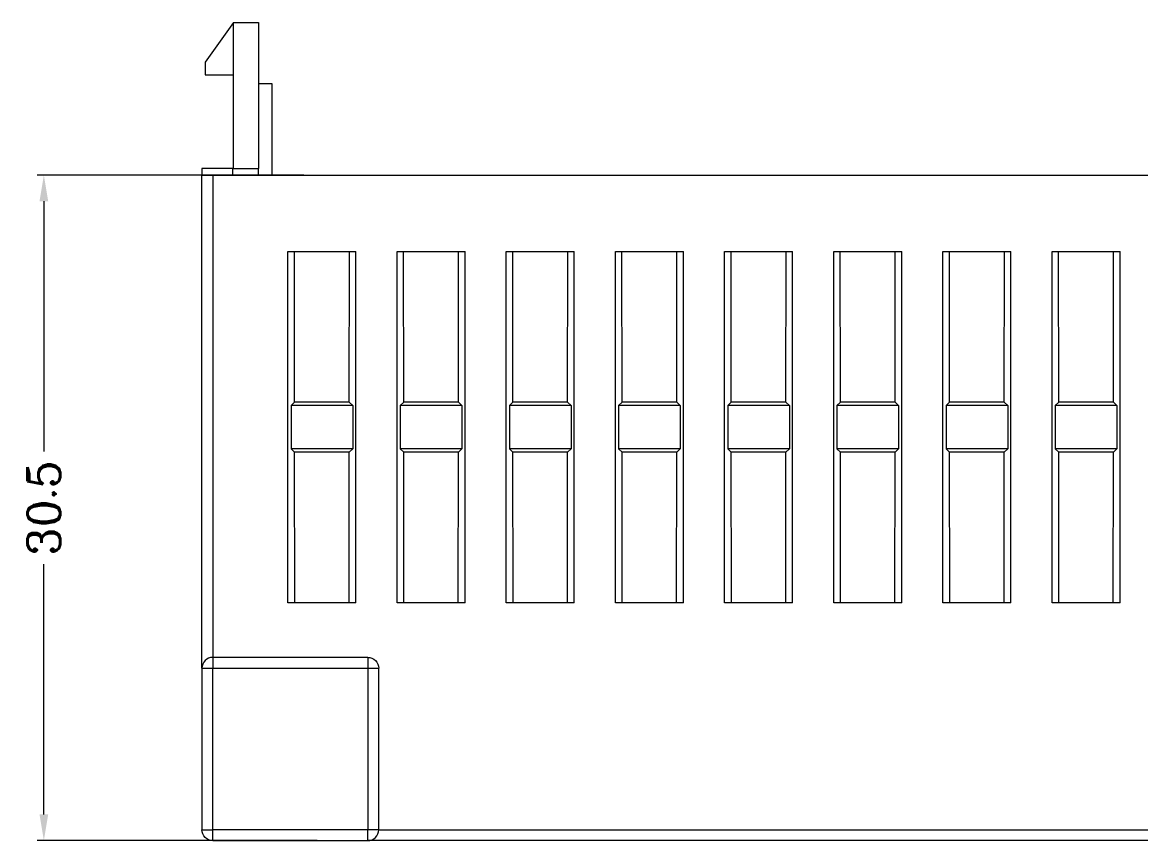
# Model space of a CAD drawing. Header units: millimetres. Extents: x 92 to 1037, y 522 to 1264.
# Drawn here: x 399.6 to 450.8, y 829.2 to 866.7 of the extents above; entities that cross this region are included whole.
import ezdxf

# ---------------------------------------------------------------- set-up
doc = ezdxf.new("R2010")
doc.units = ezdxf.units.MM
doc.layers.get('Defpoints').update_dxf_attribs({"linetype": 'CONTINUOUS'})
doc.layers.add('9', color=7, linetype='CONTINUOUS', true_color=0xffffff)
doc.layers.add('dim', color=82, linetype='CONTINUOUS', lineweight=9)
doc.styles.add('ROMANC', font='romanc.shx', dxfattribs={"bigfont": 'gbcbig.shx'})
doc.dimstyles.new('YanXiu', dxfattribs={"dimtxt": 6, "dimasz": 2.2, "dimexe": 0.66, "dimexo": 0.66, "dimgap": 0.66, "dimtad": 0, "dimdsep": 46, "dimtxsty": 'ROMANC', "dimcen": 0, "dimclrd": 256, "dimclre": 131, "dimclrt": 42, "dimazin": 2, "dimtfac": 1, "dimtofl": 0, "dimtmove": 0, "dimatfit": 3, "dimfxl": 0, "dimlwd": 5, "dimlwe": 5, "dimarcsym": 0})

# ---------------------------------------------------------------- blocks, each defined once
blk = doc.blocks.new('*D91')
at = {"layer": 'Defpoints', "color": 0, "lineweight": 18, "transparency": 16777216}
for p in [(412.77, 859.732), (400.562, 829.232), (413.387, 829.232)]:
    blk.add_point(p, dxfattribs=at)
at = {"layer": 'dim', "color": 131, "lineweight": 5, "transparency": 16777216}
for p, q in [((412.47, 859.732), (400.262, 859.732)), ((413.087, 829.232), (400.262, 829.232))]:
    blk.add_line(p, q, dxfattribs=at)
at = {"layer": 'dim', "lineweight": 5, "transparency": 16777216}
for p, q in [((400.562, 858.532), (400.562, 847.068)), ((400.562, 830.432), (400.562, 841.896))]:
    blk.add_line(p, q, dxfattribs=at)
at = {"layer": 'dim', "lineweight": 18, "transparency": 16777216}
for points in [[(400.362, 858.532), (400.762, 858.532), (400.562, 859.732)], [(400.362, 830.432), (400.762, 830.432), (400.562, 829.232)]]:
    blk.add_solid(points, dxfattribs=at)
at = {"layer": 'dim', "color": 42, "lineweight": 18, "transparency": 16777216, "insert": (400.562, 844.482), "char_height": 1.5, "attachment_point": 5, "rotation": 90, "style": 'ROMANC'}
blk.add_mtext('30.5', dxfattribs=at)

msp = doc.modelspace()

# ---------------------------------------------------------------- linework, layer by layer
at = {"layer": '9', "color": 155, "linetype": 'Continuous', "lineweight": 18}
for p, q in [((409.249, 866.732), (407.946, 864.9)), ((409.249, 866.732), (410.399, 866.732)), ((409.249, 860.032), (409.249, 866.732)), ((410.399, 866.732), (410.399, 860.032)), ((407.946, 864.9), (407.946, 864.332)), ((407.946, 864.332), (409.249, 864.332)), ((410.399, 863.932), (410.999, 863.932)), ((410.999, 863.932), (410.999, 859.731)), ((409.199, 860.032), (407.799, 860.032)), ((407.799, 860.032), (407.799, 859.732)), ((409.199, 860.032), (410.399, 860.032)), ((409.199, 860.032), (409.199, 859.732)), ((410.399, 859.732), (410.399, 860.032)), ((407.799, 837.132), (407.799, 859.732)), ((407.799, 859.732), (408.299, 859.732)), ((408.299, 859.732), (603.299, 859.732)), ((411.741, 856.232), (414.857, 856.232)), ((411.741, 840.132), (411.741, 856.232)), ((412.045, 849.329), (412.038, 856.232)), ((414.553, 849.329), (414.56, 856.232)), ((414.857, 840.132), (414.857, 856.232)), ((416.741, 856.232), (419.857, 856.232)), ((416.741, 840.132), (416.741, 856.232)), ((417.045, 849.329), (417.038, 856.232)), ((419.553, 849.329), (419.56, 856.232)), ((419.857, 840.132), (419.857, 856.232)), ((421.741, 856.232), (424.857, 856.232)), ((421.741, 840.132), (421.741, 856.232)), ((422.045, 849.329), (422.038, 856.232)), ((424.553, 849.329), (424.56, 856.232)), ((424.857, 840.132), (424.857, 856.232)), ((426.741, 856.232), (429.857, 856.232)), ((426.741, 840.132), (426.741, 856.232)), ((427.045, 849.329), (427.038, 856.232)), ((429.553, 849.329), (429.56, 856.232)), ((429.857, 840.132), (429.857, 856.232)), ((431.741, 856.232), (434.857, 856.232)), ((431.741, 840.132), (431.741, 856.232)), ((432.045, 849.329), (432.038, 856.232)), ((434.553, 849.329), (434.56, 856.232)), ((434.857, 840.132), (434.857, 856.232)), ((436.741, 856.232), (439.857, 856.232)), ((436.741, 840.132), (436.741, 856.232)), ((437.045, 849.329), (437.038, 856.232)), ((439.553, 849.329), (439.56, 856.232)), ((439.857, 840.132), (439.857, 856.232)), ((441.741, 856.232), (444.857, 856.232)), ((441.741, 840.132), (441.741, 856.232)), ((442.045, 849.329), (442.038, 856.232)), ((444.553, 849.329), (444.56, 856.232)), ((444.857, 840.132), (444.857, 856.232)), ((446.741, 856.232), (449.857, 856.232)), ((446.741, 840.132), (446.741, 856.232)), ((447.045, 849.329), (447.038, 856.232)), ((449.553, 849.329), (449.56, 856.232)), ((449.857, 840.132), (449.857, 856.232)), ((411.888, 849.172), (412.045, 849.329)), ((414.553, 849.329), (412.045, 849.329)), ((414.71, 849.172), (414.553, 849.329)), ((416.888, 849.172), (417.045, 849.329)), ((419.553, 849.329), (417.045, 849.329)), ((419.71, 849.172), (419.553, 849.329)), ((421.888, 849.172), (422.045, 849.329)), ((424.553, 849.329), (422.045, 849.329)), ((424.71, 849.172), (424.553, 849.329)), ((426.888, 849.172), (427.045, 849.329)), ((429.553, 849.329), (427.045, 849.329)), ((429.71, 849.172), (429.553, 849.329)), ((431.888, 849.172), (432.045, 849.329)), ((434.553, 849.329), (432.045, 849.329)), ((434.71, 849.172), (434.553, 849.329)), ((436.888, 849.172), (437.045, 849.329)), ((439.553, 849.329), (437.045, 849.329)), ((439.71, 849.172), (439.553, 849.329)), ((441.888, 849.172), (442.045, 849.329)), ((444.553, 849.329), (442.045, 849.329)), ((444.71, 849.172), (444.553, 849.329)), ((446.888, 849.172), (447.045, 849.329)), ((449.553, 849.329), (447.045, 849.329)), ((449.71, 849.172), (449.553, 849.329)), ((414.71, 849.172), (411.888, 849.172)), ((411.888, 849.172), (411.888, 847.192)), ((414.71, 849.172), (414.71, 847.192)), ((419.71, 849.172), (416.888, 849.172)), ((416.888, 849.172), (416.888, 847.192)), ((419.71, 849.172), (419.71, 847.192)), ((424.71, 849.172), (421.888, 849.172)), ((421.888, 849.172), (421.888, 847.192)), ((424.71, 849.172), (424.71, 847.192)), ((429.71, 849.172), (426.888, 849.172)), ((426.888, 849.172), (426.888, 847.192)), ((429.71, 849.172), (429.71, 847.192)), ((434.71, 849.172), (431.888, 849.172)), ((431.888, 849.172), (431.888, 847.192)), ((434.71, 849.172), (434.71, 847.192)), ((439.71, 849.172), (436.888, 849.172)), ((436.888, 849.172), (436.888, 847.192)), ((439.71, 849.172), (439.71, 847.192)), ((444.71, 849.172), (441.888, 849.172)), ((441.888, 849.172), (441.888, 847.192)), ((444.71, 849.172), (444.71, 847.192)), ((449.71, 849.172), (446.888, 849.172)), ((446.888, 849.172), (446.888, 847.192)), ((449.71, 849.172), (449.71, 847.192)), ((414.71, 847.192), (411.888, 847.192)), ((411.888, 847.192), (412.048, 847.032)), ((414.551, 847.032), (412.048, 847.032)), ((412.055, 840.132), (412.048, 847.032)), ((414.543, 840.132), (414.551, 847.032)), ((414.71, 847.192), (414.551, 847.032)), ((419.71, 847.192), (416.888, 847.192)), ((416.888, 847.192), (417.048, 847.032)), ((419.551, 847.032), (417.048, 847.032)), ((417.055, 840.132), (417.048, 847.032)), ((419.543, 840.132), (419.551, 847.032)), ((419.71, 847.192), (419.551, 847.032)), ((424.71, 847.192), (421.888, 847.192)), ((421.888, 847.192), (422.048, 847.032)), ((424.551, 847.032), (422.048, 847.032)), ((422.055, 840.132), (422.048, 847.032)), ((424.543, 840.132), (424.551, 847.032)), ((424.71, 847.192), (424.551, 847.032)), ((429.71, 847.192), (426.888, 847.192)), ((426.888, 847.192), (427.048, 847.032)), ((429.551, 847.032), (427.048, 847.032)), ((427.055, 840.132), (427.048, 847.032)), ((429.543, 840.132), (429.551, 847.032)), ((429.71, 847.192), (429.551, 847.032)), ((434.71, 847.192), (431.888, 847.192)), ((431.888, 847.192), (432.048, 847.032)), ((434.551, 847.032), (432.048, 847.032)), ((432.055, 840.132), (432.048, 847.032)), ((434.543, 840.132), (434.551, 847.032)), ((434.71, 847.192), (434.551, 847.032)), ((439.71, 847.192), (436.888, 847.192)), ((436.888, 847.192), (437.048, 847.032)), ((439.551, 847.032), (437.048, 847.032)), ((437.055, 840.132), (437.048, 847.032)), ((439.543, 840.132), (439.551, 847.032)), ((439.71, 847.192), (439.551, 847.032)), ((444.71, 847.192), (441.888, 847.192)), ((441.888, 847.192), (442.048, 847.032)), ((444.551, 847.032), (442.048, 847.032)), ((442.055, 840.132), (442.048, 847.032)), ((444.543, 840.132), (444.551, 847.032)), ((444.71, 847.192), (444.551, 847.032)), ((449.71, 847.192), (446.888, 847.192)), ((446.888, 847.192), (447.048, 847.032)), ((449.551, 847.032), (447.048, 847.032)), ((447.055, 840.132), (447.048, 847.032)), ((449.543, 840.132), (449.551, 847.032)), ((449.71, 847.192), (449.551, 847.032)), ((414.857, 840.132), (411.741, 840.132)), ((419.857, 840.132), (416.741, 840.132)), ((424.857, 840.132), (421.741, 840.132)), ((429.857, 840.132), (426.741, 840.132)), ((434.857, 840.132), (431.741, 840.132)), ((439.857, 840.132), (436.741, 840.132)), ((444.857, 840.132), (441.741, 840.132)), ((449.857, 840.132), (446.741, 840.132)), ((407.799, 837.132), (407.799, 829.732)), ((415.899, 829.732), (415.899, 837.132)), ((408.299, 829.232), (415.399, 829.232)), ((454.899, 829.232), (415.399, 829.232))]:
    msp.add_line(p, q, dxfattribs=at)
at = {"layer": '9', "color": 155, "linetype": 'Continuous', "lineweight": 13}
for p, q in [((408.299, 859.732), (408.299, 837.632)), ((408.299, 837.632), (408.299, 837.132)), ((415.399, 837.632), (415.399, 837.132)), ((407.799, 837.132), (408.299, 837.132)), ((408.299, 829.732), (408.299, 837.132)), ((415.399, 837.132), (415.399, 829.732)), ((415.399, 837.132), (415.899, 837.132)), ((407.799, 829.732), (408.299, 829.732)), ((415.399, 829.732), (408.299, 829.732)), ((408.299, 829.232), (408.299, 829.732)), ((415.899, 829.732), (415.399, 829.732)), ((415.399, 829.232), (415.399, 829.732)), ((415.899, 829.732), (454.899, 829.732))]:
    msp.add_line(p, q, dxfattribs=at)
at = {"layer": '9', "color": 155, "linetype": 'Continuous', "lineweight": 18}
for centre, start, end in [((408.299, 837.132), 90, 180), ((415.399, 829.732), 270, 0)]:
    msp.add_arc(centre, 0.5, start, end, dxfattribs=at)
at = {"layer": '9', "color": 155, "linetype": 'Continuous', "lineweight": 18, "extrusion": (0, 0, -1)}
for centre, start, end in [((-415.399, 837.132), 89.9105, 180), ((-408.299, 829.732), 270, 0)]:
    msp.add_arc(centre, 0.5, start, end, dxfattribs=at)
at = {"layer": '9', "color": 155, "linetype": 'Continuous', "lineweight": 18}
msp.add_open_spline([(415.398, 837.632), (415.332, 837.632), (415.266, 837.632), (414.866, 837.632), (414.533, 837.632), (412.866, 837.632), (411.533, 837.632), (409.566, 837.632), (408.933, 837.632), (408.299, 837.632)], degree=3, knots=[0, 0, 0, 0, 0.028062, 0.028062, 0.168923, 0.168923, 0.732365, 0.732365, 1, 1, 1, 1], dxfattribs=at)
at = {"layer": '9', "color": 155, "linetype": 'Continuous', "lineweight": 13}
msp.add_open_spline([(408.299, 837.132), (408.599, 837.132), (408.899, 837.132), (410.533, 837.132), (411.866, 837.132), (413.866, 837.132), (414.533, 837.132), (415.266, 837.132), (415.333, 837.132), (415.399, 837.132)], degree=3, knots=[0, 0, 0, 0, 0.126761, 0.126761, 0.690141, 0.690141, 0.971831, 0.971831, 1, 1, 1, 1], dxfattribs=at)

# ---------------------------------------------------------------- dimensions: what is measured, and where the dimension line sits
at = {"layer": 'dim', "lineweight": 18}
dim = msp.add_linear_dim(base=(400.562, 829.232), p1=(412.77, 859.732), p2=(413.387, 829.232), angle=90, dimstyle='YanXiu', override={"dimtxt": 1.5, "dimasz": 1.2, "dimexe": 0.29985, "dimexo": 0.29985, "dimgap": 0.29985}, dxfattribs=at)
dim.commit()
dim.dimension.update_dxf_attribs({"geometry": '*D91', "text_midpoint": (400.562, 844.482)})

doc.saveas('drawing.dxf')
